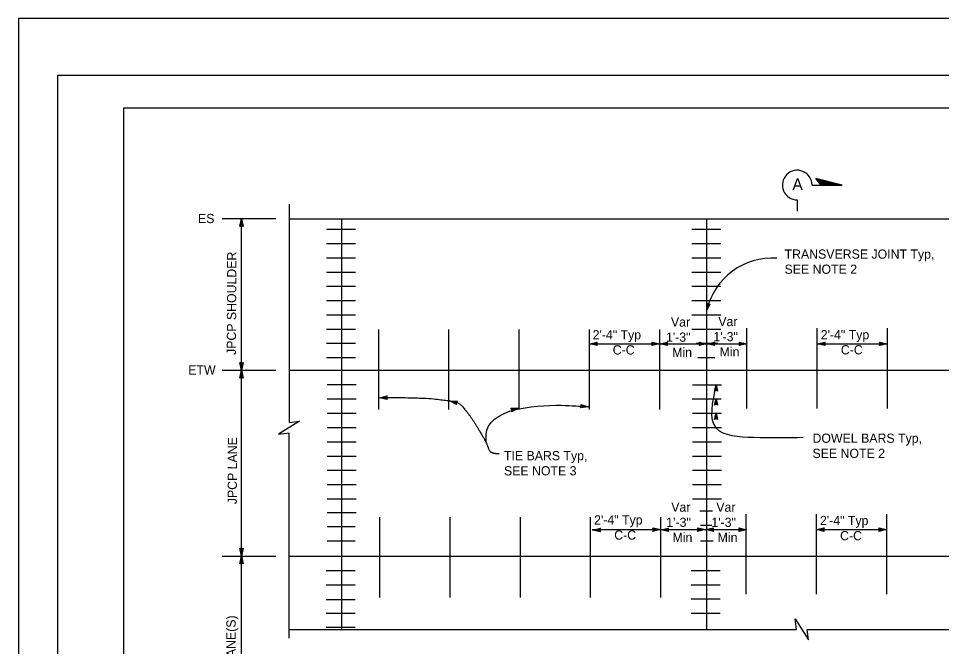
# Model space of a CAD drawing. Extents: x -894 to 866, y -472 to 714.
# Drawn here: x -894 to -192, y 236 to 714 of the extents above; entities that cross this region are included whole.
import ezdxf

# ---------------------------------------------------------------- set-up
doc = ezdxf.new("R2010")
doc.units = 0
for name, color, linetype in [('23 Layout Notes', 7, 'Continuous'), ('border_PLOTTING-ELEMENTS', 7, 'Continuous'), ('border_rw_22x34_Cut_Lines', 7, 'Continuous'), ('border_SHEET', 7, 'Continuous'), ('rd_PAVEMENT', 7, 'Continuous'), ('rd_PAVEMENT-anno', 7, 'Continuous'), ('STR_Reinforcement A', 7, 'Continuous'), ('STR_Reinforcement B', 7, 'Continuous')]:
    doc.layers.add(name, color=color, linetype=linetype)

msp = doc.modelspace()

# ---------------------------------------------------------------- linework, layer by layer
at = {"layer": '23 Layout Notes'}
for p, q in [((-268.09, 586.91), (-287.98, 591.98)), ((-283.87, 586.91), (-287.98, 591.98)), ((-269.72, 586.91), (-287.55, 591.46)), ((-271.36, 586.91), (-287.13, 590.93)), ((-272.99, 586.91), (-286.7, 590.41)), ((-274.63, 586.91), (-286.27, 589.88)), ((-276.26, 586.91), (-285.85, 589.36)), ((-290.87, 587.01), (-290.87, 587.01)), ((-290.87, 586.91), (-268.09, 586.91)), ((-277.9, 586.91), (-285.42, 588.83)), ((-279.54, 586.91), (-285, 588.3)), ((-281.17, 586.91), (-284.57, 587.78)), ((-282.81, 586.91), (-284.15, 587.25)), ((-302.12, 575.66), (-302.12, 567.1))]:
    msp.add_line(p, q, dxfattribs=at)
msp.add_arc((-302.12, 586.91), 11.25, 0.00004, 270.00053, dxfattribs=at)
at = {"layer": 'border_PLOTTING-ELEMENTS'}
for points in [[(-894.04, -472.44), (865.96, -472.44), (865.96, 713.56), (-894.04, 713.56)], [(-864.04, 670.56), (835.96, 670.56), (835.96, -429.44), (-864.04, -429.44)]]:
    msp.add_lwpolyline(points, close=True, dxfattribs=at)
at = {"layer": 'border_rw_22x34_Cut_Lines'}
msp.add_lwpolyline([(-864.04, 670.56), (835.96, 670.56), (835.96, -429.44), (-864.04, -429.44)], close=True, dxfattribs=at)
at = {"layer": 'border_SHEET'}
for p, q in [((-814.04, 645.56), (810.96, 645.56)), ((-814.04, -404.44), (-814.04, 645.56))]:
    msp.add_line(p, q, dxfattribs=at)
at = {"layer": 'rd_PAVEMENT'}
for p, q in [((-688.41, 572.3), (-688.41, 406.39)), ((-688.41, 561.29), (73.72, 561.29)), ((-648.31, 249), (-648.31, 561.29)), ((-370.85, 249), (-370.85, 561.29)), ((-688.41, 446.11), (73.72, 446.11)), ((-680.41, 407.39), (-696.41, 397.39)), ((-688.41, 406.39), (-680.41, 407.39)), ((-696.41, 397.39), (-688.41, 398.39)), ((-688.54, 398.38), (-688.54, 242.27)), ((-688.41, 304.81), (73.58, 304.81)), ((-302.61, 249), (-303.61, 257)), ((-303.61, 257), (-293.61, 241)), ((-688.54, 249), (-302.61, 249)), ((-293.61, 241), (-294.61, 249)), ((-294.59, 248.86), (73.58, 248.86))]:
    msp.add_line(p, q, dxfattribs=at)
at = {"layer": 'rd_PAVEMENT-anno'}
for p, q in [((-739.25, 561.35), (-698.41, 561.35)), ((-725.82, 555.38), (-724.48, 561.38)), ((-724.52, -80.68), (-724.52, 561.35)), ((-724.48, 561.38), (-724.48, 561.38)), ((-724.48, 561.38), (-723.15, 555.38)), ((-724.48, 556.18), (-725.82, 555.38)), ((-725.82, 555.38), (-725.82, 555.38)), ((-725.47, 555.59), (-724.48, 560)), ((-725.11, 555.83), (-724.48, 558.61)), ((-724.76, 556), (-724.49, 557.23)), ((-724.49, 557.23), (-724.22, 556.02)), ((-724.48, 559.99), (-723.51, 555.61)), ((-724.48, 558.61), (-723.86, 555.79)), ((-723.15, 555.38), (-724.48, 556.18)), ((-723.15, 555.38), (-723.15, 555.38)), ((-370.85, 492.09), (-370.52, 496.99)), ((-368.47, 496.39), (-370.85, 492.09)), ((-370.85, 492.09), (-370.85, 492.09)), ((-370.54, 493.16), (-370.29, 496.73)), ((-368.79, 496.3), (-370.54, 493.15)), ((-370.52, 496.99), (-370.52, 496.99)), ((-370.52, 496.99), (-369.68, 496.08)), ((-370.22, 494.21), (-370.07, 496.52)), ((-369.12, 496.21), (-370.22, 494.21)), ((-369.91, 495.27), (-369.84, 496.26)), ((-369.42, 496.15), (-369.91, 495.27)), ((-369.68, 496.08), (-368.47, 496.39)), ((-368.47, 496.39), (-368.47, 496.39)), ((-460.07, 466.22), (-406.67, 466.22)), ((-406.67, 466.2), (-370.85, 466.2)), ((-370.85, 466.2), (-340.33, 466.2)), ((-286.94, 466.2), (-233.55, 466.2)), ((-724.52, 445.98), (-725.85, 451.98)), ((-725.85, 451.98), (-725.85, 451.98)), ((-725.85, 451.98), (-724.52, 451.18)), ((-724.52, 447.37), (-725.49, 451.75)), ((-724.52, 448.75), (-725.14, 451.57)), ((-724.52, 450.13), (-724.79, 451.34)), ((-724.52, 451.18), (-723.18, 451.98)), ((-723.18, 451.98), (-724.52, 445.98)), ((-723.54, 451.77), (-724.52, 447.36)), ((-723.9, 451.53), (-724.52, 448.75)), ((-724.24, 451.36), (-724.52, 450.13)), ((-723.18, 451.98), (-723.18, 451.98)), ((-739.25, 446.11), (-698.41, 446.11)), ((-725.85, 440.11), (-724.51, 446.11)), ((-725.5, 440.32), (-724.51, 444.73)), ((-725.14, 440.56), (-724.51, 443.34)), ((-724.52, 445.98), (-724.52, 445.98)), ((-724.51, 446.11), (-724.51, 446.11)), ((-724.51, 446.11), (-723.18, 440.11)), ((-724.51, 444.71), (-723.54, 440.34)), ((-724.51, 443.34), (-723.89, 440.52)), ((-724.51, 440.91), (-725.85, 440.11)), ((-725.85, 440.11), (-725.85, 440.11)), ((-724.79, 440.73), (-724.52, 441.96)), ((-724.52, 441.96), (-724.25, 440.75)), ((-723.18, 440.11), (-724.51, 440.91)), ((-723.18, 440.11), (-723.18, 440.11)), ((-364.95, 430.22), (-363.84, 435.01)), ((-363.84, 435.01), (-363.84, 435.01)), ((-363.84, 435.01), (-362.81, 430.2)), ((-363.87, 430.85), (-364.95, 430.22)), ((-364.95, 430.22), (-364.95, 430.22)), ((-364.66, 430.39), (-363.85, 433.91)), ((-364.37, 430.57), (-363.86, 432.8)), ((-364.09, 430.71), (-363.87, 431.69)), ((-363.87, 431.69), (-363.66, 430.73)), ((-362.81, 430.2), (-363.87, 430.85)), ((-363.86, 432.8), (-363.37, 430.54)), ((-363.84, 433.9), (-363.1, 430.39)), ((-362.81, 430.2), (-362.81, 430.2)), ((-619.81, 425.21), (-613.81, 426.54)), ((-613.81, 423.87), (-619.81, 425.21)), ((-619.81, 425.21), (-619.81, 425.21)), ((-614.03, 424.23), (-618.43, 425.21)), ((-618.42, 425.22), (-614.05, 426.18)), ((-617.05, 425.21), (-614.23, 425.84)), ((-614.26, 424.59), (-617.05, 425.21)), ((-615.67, 425.21), (-614.46, 425.48)), ((-614.44, 424.93), (-615.67, 425.21)), ((-613.81, 426.54), (-614.61, 425.21)), ((-614.61, 425.21), (-613.81, 423.87)), ((-613.81, 426.54), (-613.81, 426.54)), ((-613.81, 423.87), (-613.81, 423.87)), ((-561.09, 420), (-566.53, 422.87)), ((-566.53, 422.87), (-566.53, 422.87)), ((-566.53, 422.87), (-560.39, 422.57)), ((-561.21, 420.4), (-565.2, 422.51)), ((-565.19, 422.51), (-560.71, 422.29)), ((-561.34, 420.81), (-563.86, 422.14)), ((-563.86, 422.14), (-560.97, 422)), ((-561.42, 421.19), (-562.53, 421.78)), ((-562.53, 421.78), (-561.3, 421.72)), ((-560.39, 422.57), (-561.51, 421.5)), ((-561.51, 421.5), (-561.09, 420)), ((-560.39, 422.57), (-560.39, 422.57)), ((-364.95, 419.61), (-363.84, 424.4)), ((-364.66, 419.78), (-363.85, 423.3)), ((-364.37, 419.97), (-363.86, 422.19)), ((-364.09, 420.11), (-363.87, 421.09)), ((-363.87, 421.09), (-363.66, 420.12)), ((-363.86, 422.19), (-363.37, 419.93)), ((-363.84, 424.4), (-363.84, 424.4)), ((-363.84, 424.4), (-362.81, 419.59)), ((-363.84, 423.29), (-363.1, 419.78)), ((-561.09, 420), (-561.09, 420)), ((-519.89, 417.15), (-513.74, 417.21)), ((-518.8, 416.03), (-519.89, 417.15)), ((-519.89, 417.15), (-519.89, 417.15)), ((-519.59, 416.85), (-515.08, 416.9)), ((-513.74, 417.21), (-519.28, 414.55)), ((-519.28, 416.56), (-516.43, 416.58)), ((-519.28, 414.55), (-518.8, 416.03)), ((-519.28, 414.55), (-519.28, 414.55)), ((-515.09, 416.89), (-519.13, 414.95)), ((-516.43, 416.58), (-519.04, 415.33)), ((-519.03, 416.26), (-517.78, 416.27)), ((-517.78, 416.27), (-518.89, 415.74)), ((-513.74, 417.21), (-513.74, 417.21)), ((-466.84, 417.48), (-465.91, 418.72)), ((-460.73, 418.17), (-466.84, 417.48)), ((-466.84, 417.48), (-466.84, 417.48)), ((-462.12, 418.31), (-466.57, 417.81)), ((-465.91, 418.72), (-466.56, 420.13)), ((-466.56, 420.13), (-466.56, 420.13)), ((-466.56, 420.13), (-460.73, 418.17)), ((-466.38, 419.76), (-462.11, 418.32)), ((-463.48, 418.46), (-466.36, 418.14)), ((-466.19, 419.37), (-463.48, 418.46)), ((-464.86, 418.61), (-466.09, 418.47)), ((-466.05, 419.01), (-464.86, 418.61)), ((-460.73, 418.17), (-460.73, 418.17)), ((-363.87, 420.24), (-364.95, 419.61)), ((-364.95, 419.61), (-364.95, 419.61)), ((-362.81, 419.59), (-363.87, 420.24)), ((-362.81, 419.59), (-362.81, 419.59)), ((-364.95, 408.62), (-363.84, 413.41)), ((-363.87, 409.25), (-364.95, 408.62)), ((-364.95, 408.62), (-364.95, 408.62)), ((-364.66, 408.79), (-363.85, 412.31)), ((-364.37, 408.97), (-363.86, 411.2)), ((-364.09, 409.11), (-363.87, 410.1)), ((-363.87, 410.1), (-363.66, 409.13)), ((-362.81, 408.6), (-363.87, 409.25)), ((-363.86, 411.2), (-363.37, 408.94)), ((-363.84, 413.41), (-363.84, 413.41)), ((-363.84, 413.41), (-362.81, 408.6)), ((-363.84, 412.3), (-363.1, 408.79)), ((-362.81, 408.6), (-362.81, 408.6)), ((-457.96, 324.92), (-405.78, 324.92)), ((-457.75, 324.61), (-451.75, 325.94)), ((-451.75, 323.27), (-457.75, 324.61)), ((-457.75, 324.61), (-457.75, 324.61)), ((-451.96, 323.63), (-456.37, 324.61)), ((-456.36, 324.61), (-451.98, 325.58)), ((-454.99, 324.61), (-452.16, 325.23)), ((-452.2, 323.99), (-454.99, 324.61)), ((-453.6, 324.61), (-452.39, 324.87)), ((-452.37, 324.33), (-453.6, 324.61)), ((-451.75, 325.94), (-452.55, 324.61)), ((-452.55, 324.61), (-451.75, 323.27)), ((-451.75, 325.94), (-451.75, 325.94)), ((-451.75, 323.27), (-451.75, 323.27)), ((-411.05, 324.92), (-411.85, 326.26)), ((-411.85, 326.26), (-411.85, 326.26)), ((-411.85, 326.26), (-405.85, 324.92)), ((-405.85, 324.92), (-411.85, 323.59)), ((-411.85, 323.59), (-411.05, 324.92)), ((-411.85, 323.59), (-411.85, 323.59)), ((-411.63, 325.91), (-407.23, 324.92)), ((-407.24, 324.92), (-411.61, 323.95)), ((-408.61, 324.92), (-411.44, 324.3)), ((-411.4, 325.55), (-408.61, 324.92)), ((-411.22, 325.2), (-409.99, 324.92)), ((-409.99, 324.92), (-411.2, 324.66)), ((-405.89, 324.82), (-399.89, 326.15)), ((-399.89, 323.48), (-405.89, 324.82)), ((-405.89, 324.82), (-405.89, 324.82)), ((-405.85, 324.92), (-405.85, 324.92)), ((-405.78, 324.9), (-370.85, 324.9)), ((-400.1, 323.83), (-404.51, 324.82)), ((-404.49, 324.82), (-400.12, 325.79)), ((-403.12, 324.82), (-400.3, 325.44)), ((-400.34, 324.19), (-403.12, 324.82)), ((-401.74, 324.81), (-400.53, 325.08)), ((-400.51, 324.54), (-401.74, 324.81)), ((-399.89, 326.15), (-400.69, 324.82)), ((-400.69, 324.82), (-399.89, 323.48)), ((-399.89, 326.15), (-399.89, 326.15)), ((-399.89, 323.48), (-399.89, 323.48)), ((-377.04, 324.9), (-377.84, 326.24)), ((-377.84, 326.24), (-377.84, 326.24)), ((-377.84, 326.24), (-371.84, 324.9)), ((-371.84, 324.9), (-377.84, 323.57)), ((-377.84, 323.57), (-377.04, 324.9)), ((-377.84, 323.57), (-377.84, 323.57)), ((-377.63, 325.88), (-373.22, 324.9)), ((-373.23, 324.89), (-377.61, 323.93)), ((-374.61, 324.9), (-377.43, 324.27)), ((-377.39, 325.52), (-374.61, 324.9)), ((-377.22, 325.18), (-375.99, 324.9)), ((-375.99, 324.9), (-377.2, 324.63)), ((-371.84, 324.9), (-365.84, 326.23)), ((-365.84, 323.56), (-371.84, 324.9)), ((-371.84, 324.9), (-371.84, 324.9)), ((-371.84, 324.9), (-371.84, 324.9)), ((-370.85, 324.9), (-340.92, 324.9)), ((-366.06, 323.91), (-370.46, 324.9)), ((-370.45, 324.9), (-366.08, 325.87)), ((-369.08, 324.89), (-366.26, 325.52)), ((-366.29, 324.27), (-369.08, 324.89)), ((-367.7, 324.89), (-366.49, 325.16)), ((-366.47, 324.62), (-367.7, 324.89)), ((-365.84, 326.23), (-366.64, 324.9)), ((-366.64, 324.9), (-365.84, 323.56)), ((-365.84, 326.23), (-365.84, 326.23)), ((-365.84, 323.56), (-365.84, 323.56)), ((-345.81, 324.82), (-346.61, 326.16)), ((-346.61, 326.16), (-346.61, 326.16)), ((-346.61, 326.16), (-340.61, 324.82)), ((-340.61, 324.82), (-346.61, 323.49)), ((-346.61, 323.49), (-345.81, 324.82)), ((-346.61, 323.49), (-346.61, 323.49)), ((-346.4, 325.81), (-341.99, 324.82)), ((-342, 324.82), (-346.38, 323.85)), ((-343.37, 324.83), (-346.2, 324.2)), ((-346.16, 325.45), (-343.37, 324.83)), ((-345.98, 325.1), (-344.76, 324.83)), ((-344.76, 324.83), (-345.96, 324.56)), ((-340.61, 324.82), (-340.61, 324.82)), ((-287.53, 324.9), (-234.13, 324.9)), ((-724.53, 304.83), (-725.86, 310.83)), ((-725.86, 310.83), (-725.86, 310.83)), ((-725.86, 310.83), (-724.53, 310.03)), ((-724.53, 306.22), (-725.5, 310.59)), ((-724.52, 307.59), (-725.15, 310.41)), ((-724.52, 308.97), (-724.79, 310.18)), ((-724.53, 310.03), (-723.19, 310.83)), ((-723.19, 310.83), (-724.53, 304.83)), ((-723.54, 310.61), (-724.53, 306.21)), ((-723.9, 310.38), (-724.52, 307.59)), ((-724.25, 310.2), (-724.52, 308.97)), ((-723.19, 310.83), (-723.19, 310.83)), ((-739.25, 304.81), (-698.41, 304.81)), ((-725.86, 298.83), (-724.52, 304.83)), ((-725.51, 299.04), (-724.52, 303.45)), ((-725.15, 299.28), (-724.52, 302.06)), ((-724.53, 304.83), (-724.53, 304.83)), ((-724.52, 304.83), (-724.52, 304.83)), ((-724.52, 304.83), (-723.19, 298.83)), ((-724.52, 303.43), (-723.55, 299.06)), ((-724.52, 302.06), (-723.9, 299.24)), ((-724.52, 299.63), (-725.86, 298.83)), ((-725.86, 298.83), (-725.86, 298.83)), ((-724.8, 299.45), (-724.53, 300.68)), ((-724.53, 300.68), (-724.26, 299.47)), ((-723.19, 298.83), (-724.52, 299.63)), ((-723.19, 298.83), (-723.19, 298.83))]:
    msp.add_line(p, q, dxfattribs=at)
for points in [[(-454.16, 464.91), (-460.07, 466.22), (-454.16, 467.53), (-454.37, 467.19), (-458.7, 466.23), (-454.37, 465.26), (-454.58, 465.6), (-457.35, 466.22), (-454.58, 466.84), (-454.79, 466.49), (-455.99, 466.22), (-454.79, 465.95), (-454.95, 466.22), (-454.16, 467.53), (-454.95, 466.22)], [(-412.58, 467.54), (-406.67, 466.22), (-412.58, 464.92), (-412.37, 465.26), (-408.04, 466.22), (-412.37, 467.19), (-412.16, 466.85), (-409.39, 466.23), (-412.16, 465.61), (-411.95, 465.96), (-410.75, 466.23), (-411.95, 466.5), (-411.79, 466.22), (-412.58, 464.92), (-411.79, 466.22)], [(-400.77, 464.88), (-406.67, 466.2), (-400.77, 467.51), (-400.98, 467.16), (-405.3, 466.2), (-400.97, 465.23), (-401.18, 465.58), (-403.95, 466.2), (-401.19, 466.81), (-401.4, 466.46), (-402.59, 466.2), (-401.39, 465.93), (-401.55, 466.2), (-400.77, 467.51), (-401.55, 466.2)], [(-376.75, 467.52), (-370.85, 466.2), (-376.75, 464.89), (-376.54, 465.24), (-372.22, 466.2), (-376.54, 467.17), (-376.33, 466.82), (-373.57, 466.2), (-376.33, 465.59), (-376.12, 465.94), (-374.93, 466.2), (-376.13, 466.47), (-375.96, 466.2), (-376.75, 464.89), (-375.96, 466.2)], [(-364.94, 464.88), (-370.85, 466.2), (-364.94, 467.51), (-365.15, 467.16), (-369.48, 466.2), (-365.15, 465.23), (-365.36, 465.58), (-368.13, 466.2), (-365.36, 466.81), (-365.57, 466.46), (-366.77, 466.2), (-365.57, 465.93), (-365.73, 466.2), (-364.94, 467.51), (-365.73, 466.2)], [(-346.24, 467.52), (-340.33, 466.2), (-346.24, 464.89), (-346.03, 465.24), (-341.7, 466.2), (-346.03, 467.17), (-345.82, 466.82), (-343.05, 466.2), (-345.82, 465.59), (-345.61, 465.94), (-344.41, 466.2), (-345.61, 466.47), (-345.45, 466.2), (-346.24, 464.89), (-345.45, 466.2)], [(-281.04, 464.88), (-286.94, 466.2), (-281.04, 467.51), (-281.25, 467.16), (-285.57, 466.2), (-281.25, 465.23), (-281.46, 465.58), (-284.22, 466.2), (-281.46, 466.81), (-281.67, 466.46), (-282.87, 466.2), (-281.66, 465.93), (-281.83, 466.2), (-281.04, 467.51), (-281.83, 466.2)], [(-239.54, 467.52), (-233.63, 466.2), (-239.54, 464.89), (-239.33, 465.24), (-235, 466.2), (-239.33, 467.17), (-239.12, 466.82), (-236.35, 466.2), (-239.12, 465.59), (-238.91, 465.94), (-237.71, 466.2), (-238.91, 466.47), (-238.75, 466.2), (-239.54, 464.89), (-238.75, 466.2)], [(-281.63, 323.58), (-287.53, 324.9), (-281.63, 326.21), (-281.84, 325.86), (-286.16, 324.9), (-281.84, 323.93), (-282.04, 324.28), (-284.81, 324.9), (-282.05, 325.51), (-282.26, 325.16), (-283.45, 324.89), (-282.25, 324.63), (-282.41, 324.9), (-281.63, 326.21), (-282.41, 324.9)], [(-240.13, 326.22), (-234.22, 324.9), (-240.13, 323.59), (-239.92, 323.94), (-235.59, 324.89), (-239.92, 325.87), (-239.71, 325.52), (-236.94, 324.9), (-239.71, 324.29), (-239.5, 324.63), (-238.3, 324.9), (-239.5, 325.17), (-239.34, 324.9), (-240.13, 323.59), (-239.34, 324.9)]]:
    msp.add_lwpolyline(points, close=True, dxfattribs=at)
msp.add_arc((-320.92, 480.06), 51.35, 86.35775, 166.40082, dxfattribs=at)
for points in [[(-363.82, 435.01), (-363.82, 402.08), (-335.49, 395.1), (-297.71, 395.1)], [(-538.35, 390.43), (-538.64, 397.17), (-481.23, 419.42), (-460.72, 418.28)]]:
    msp.add_spline(points, degree=3, dxfattribs=at)
msp.add_open_spline([(-617.64, 425.37), (-588.13, 425.37), (-568.08, 423.19), (-559.93, 421.83), (-555.85, 417.76), (-548.71, 408.58), (-540.9, 395.33), (-537.84, 389.9), (-536.14, 384.12), (-531.73, 382.76), (-528.67, 382.76)], degree=2, dxfattribs=at)
at = {"layer": 'STR_Reinforcement A'}
for p, q in [((-659.82, 553.29), (-637.78, 553.29)), ((-382.36, 553.29), (-360.31, 553.29)), ((-659.82, 542.46), (-637.78, 542.46)), ((-382.36, 542.46), (-360.31, 542.46)), ((-659.82, 531.63), (-637.78, 531.63)), ((-382.36, 531.63), (-360.31, 531.63)), ((-659.82, 520.79), (-637.78, 520.79)), ((-382.36, 520.79), (-360.31, 520.79)), ((-659.82, 509.96), (-637.78, 509.96)), ((-382.36, 509.96), (-360.31, 509.96)), ((-659.82, 499.12), (-637.78, 499.12)), ((-382.36, 499.12), (-360.31, 499.12)), ((-659.82, 488.29), (-637.78, 488.29)), ((-382.36, 488.29), (-360.31, 488.29)), ((-659.82, 477.45), (-637.78, 477.45)), ((-382.36, 477.45), (-360.31, 477.45)), ((-659.82, 466.62), (-637.78, 466.62)), ((-379.07, 466.62), (-362.57, 466.62)), ((-659.82, 455.78), (-637.78, 455.78)), ((-377.77, 455.78), (-364.8, 455.78)), ((-659.54, 435.15), (-637.5, 435.15)), ((-381.86, 435.01), (-359.82, 435.01)), ((-659.54, 424.31), (-637.5, 424.31)), ((-382.07, 424.31), (-360.03, 424.31)), ((-659.33, 413.34), (-637.29, 413.34)), ((-381.86, 413.34), (-359.82, 413.34)), ((-659.33, 402.5), (-637.29, 402.5)), ((-381.86, 402.5), (-359.82, 402.5)), ((-659.33, 391.67), (-637.29, 391.67)), ((-381.86, 391.67), (-359.82, 391.67)), ((-659.33, 380.84), (-637.29, 380.84)), ((-381.86, 380.84), (-359.82, 380.84)), ((-659.33, 370), (-637.29, 370)), ((-381.86, 370), (-359.82, 370)), ((-659.33, 359.17), (-637.29, 359.17)), ((-381.86, 359.17), (-359.82, 359.17)), ((-659.33, 348.33), (-637.29, 348.33)), ((-381.86, 348.33), (-359.82, 348.33)), ((-659.33, 338.06), (-637.29, 338.06)), ((-376.1, 339.13), (-366.65, 339.13)), ((-659.33, 327.23), (-638.09, 327.23)), ((-375.55, 328.29), (-367.02, 328.29)), ((-659.33, 316.39), (-638.09, 316.39)), ((-375.55, 316.33), (-366.1, 316.33)), ((-660.13, 293.84), (-638.09, 293.84)), ((-382.66, 293.84), (-360.62, 293.84)), ((-660.13, 283.01), (-638.09, 283.01)), ((-382.66, 283.01), (-360.62, 283.01)), ((-660.13, 271.83), (-638.09, 271.83)), ((-382.66, 272.17), (-360.62, 272.17)), ((-660.13, 261.34), (-638.09, 261.34)), ((-660.13, 261.34), (-638.09, 261.34)), ((-382.66, 261.34), (-360.62, 261.34)), ((-660.13, 250.73), (-638.09, 250.73))]:
    msp.add_line(p, q, dxfattribs=at)
at = {"layer": 'STR_Reinforcement B'}
for p, q in [((-620.25, 416.15), (-620.25, 477.14)), ((-566.85, 416.15), (-566.85, 477.14)), ((-513.46, 416.15), (-513.46, 477.14)), ((-513.46, 416.15), (-513.46, 477.14)), ((-513.46, 416.15), (-513.46, 477.14)), ((-460.07, 416.15), (-460.07, 477.14)), ((-406.67, 416.15), (-406.67, 477.14)), ((-340.33, 417.07), (-340.33, 478.06)), ((-286.94, 417.07), (-286.94, 478.06)), ((-233.55, 417.07), (-233.55, 478.06)), ((-340.92, 275.77), (-340.92, 336.76)), ((-287.53, 275.77), (-287.53, 336.76)), ((-234.13, 275.77), (-234.13, 336.76)), ((-619.35, 273.36), (-619.35, 334.36)), ((-565.96, 273.36), (-565.96, 334.36)), ((-512.57, 273.36), (-512.57, 334.36)), ((-512.57, 273.36), (-512.57, 334.36)), ((-512.57, 273.36), (-512.57, 334.36)), ((-459.17, 273.36), (-459.17, 334.36)), ((-405.78, 273.36), (-405.78, 334.36))]:
    msp.add_line(p, q, dxfattribs=at)

# ---------------------------------------------------------------- texts
at = {"layer": '23 Layout Notes'}
msp.add_text('A', height=8.75, dxfattribs=at).set_placement((-305.77, 583.21))
at = {"layer": 'rd_PAVEMENT-anno'}
for s, p in [('ES', (-757.59, 557.97)), ('TRANSVERSE JOINT Typ, ', (-311.79, 530.91)), ('SEE NOTE 2', (-311.79, 519.41)), ('Var', (-398.14, 479.27)), ('Var', (-362.13, 479.64)), ('2\'-4" Typ', (-457.66, 469.56)), ('1\'-3"', (-401.9, 467.77)), ('1\'-3"', (-365.89, 468.14)), ('2\'-4" Typ', (-284.28, 469.64)), ('C-C', (-442.38, 458.06)), ('Min', (-397.18, 456.27)), ('Min', (-361.17, 456.64)), ('C-C', (-268.99, 458.14)), ('ETW', (-764.99, 442.84)), ('DOWEL BARS Typ,', (-290.55, 390.92)), ('SEE NOTE 2', (-290.55, 379.42)), ('TIE BARS Typ,', (-525.05, 377.64)), ('SEE NOTE 3', (-525.05, 366.14)), ('Var', (-397.9, 338.52)), ('Var', (-363.64, 338.5)), ('2\'-4" Typ', (-456.55, 328.81)), ('1\'-3"', (-401.66, 327.02)), ('1\'-3"', (-367.4, 327)), ('2\'-4" Typ', (-284.87, 328.34)), ('C-C', (-441.26, 317.31)), ('Min', (-396.94, 315.52)), ('Min', (-362.68, 315.5)), ('C-C', (-269.58, 316.84))]:
    msp.add_text(s, height=7, dxfattribs=at).set_placement(p)
for s, p in [('JPCP SHOULDER', (-728.71, 457.7)), ('JPCP LANE', (-728.08, 344.22)), ('JPCP LANE(S)', (-729.17, 196.23))]:
    msp.add_text(s, height=7, rotation=89.79184, dxfattribs=at).set_placement(p)

doc.saveas('drawing.dxf')
